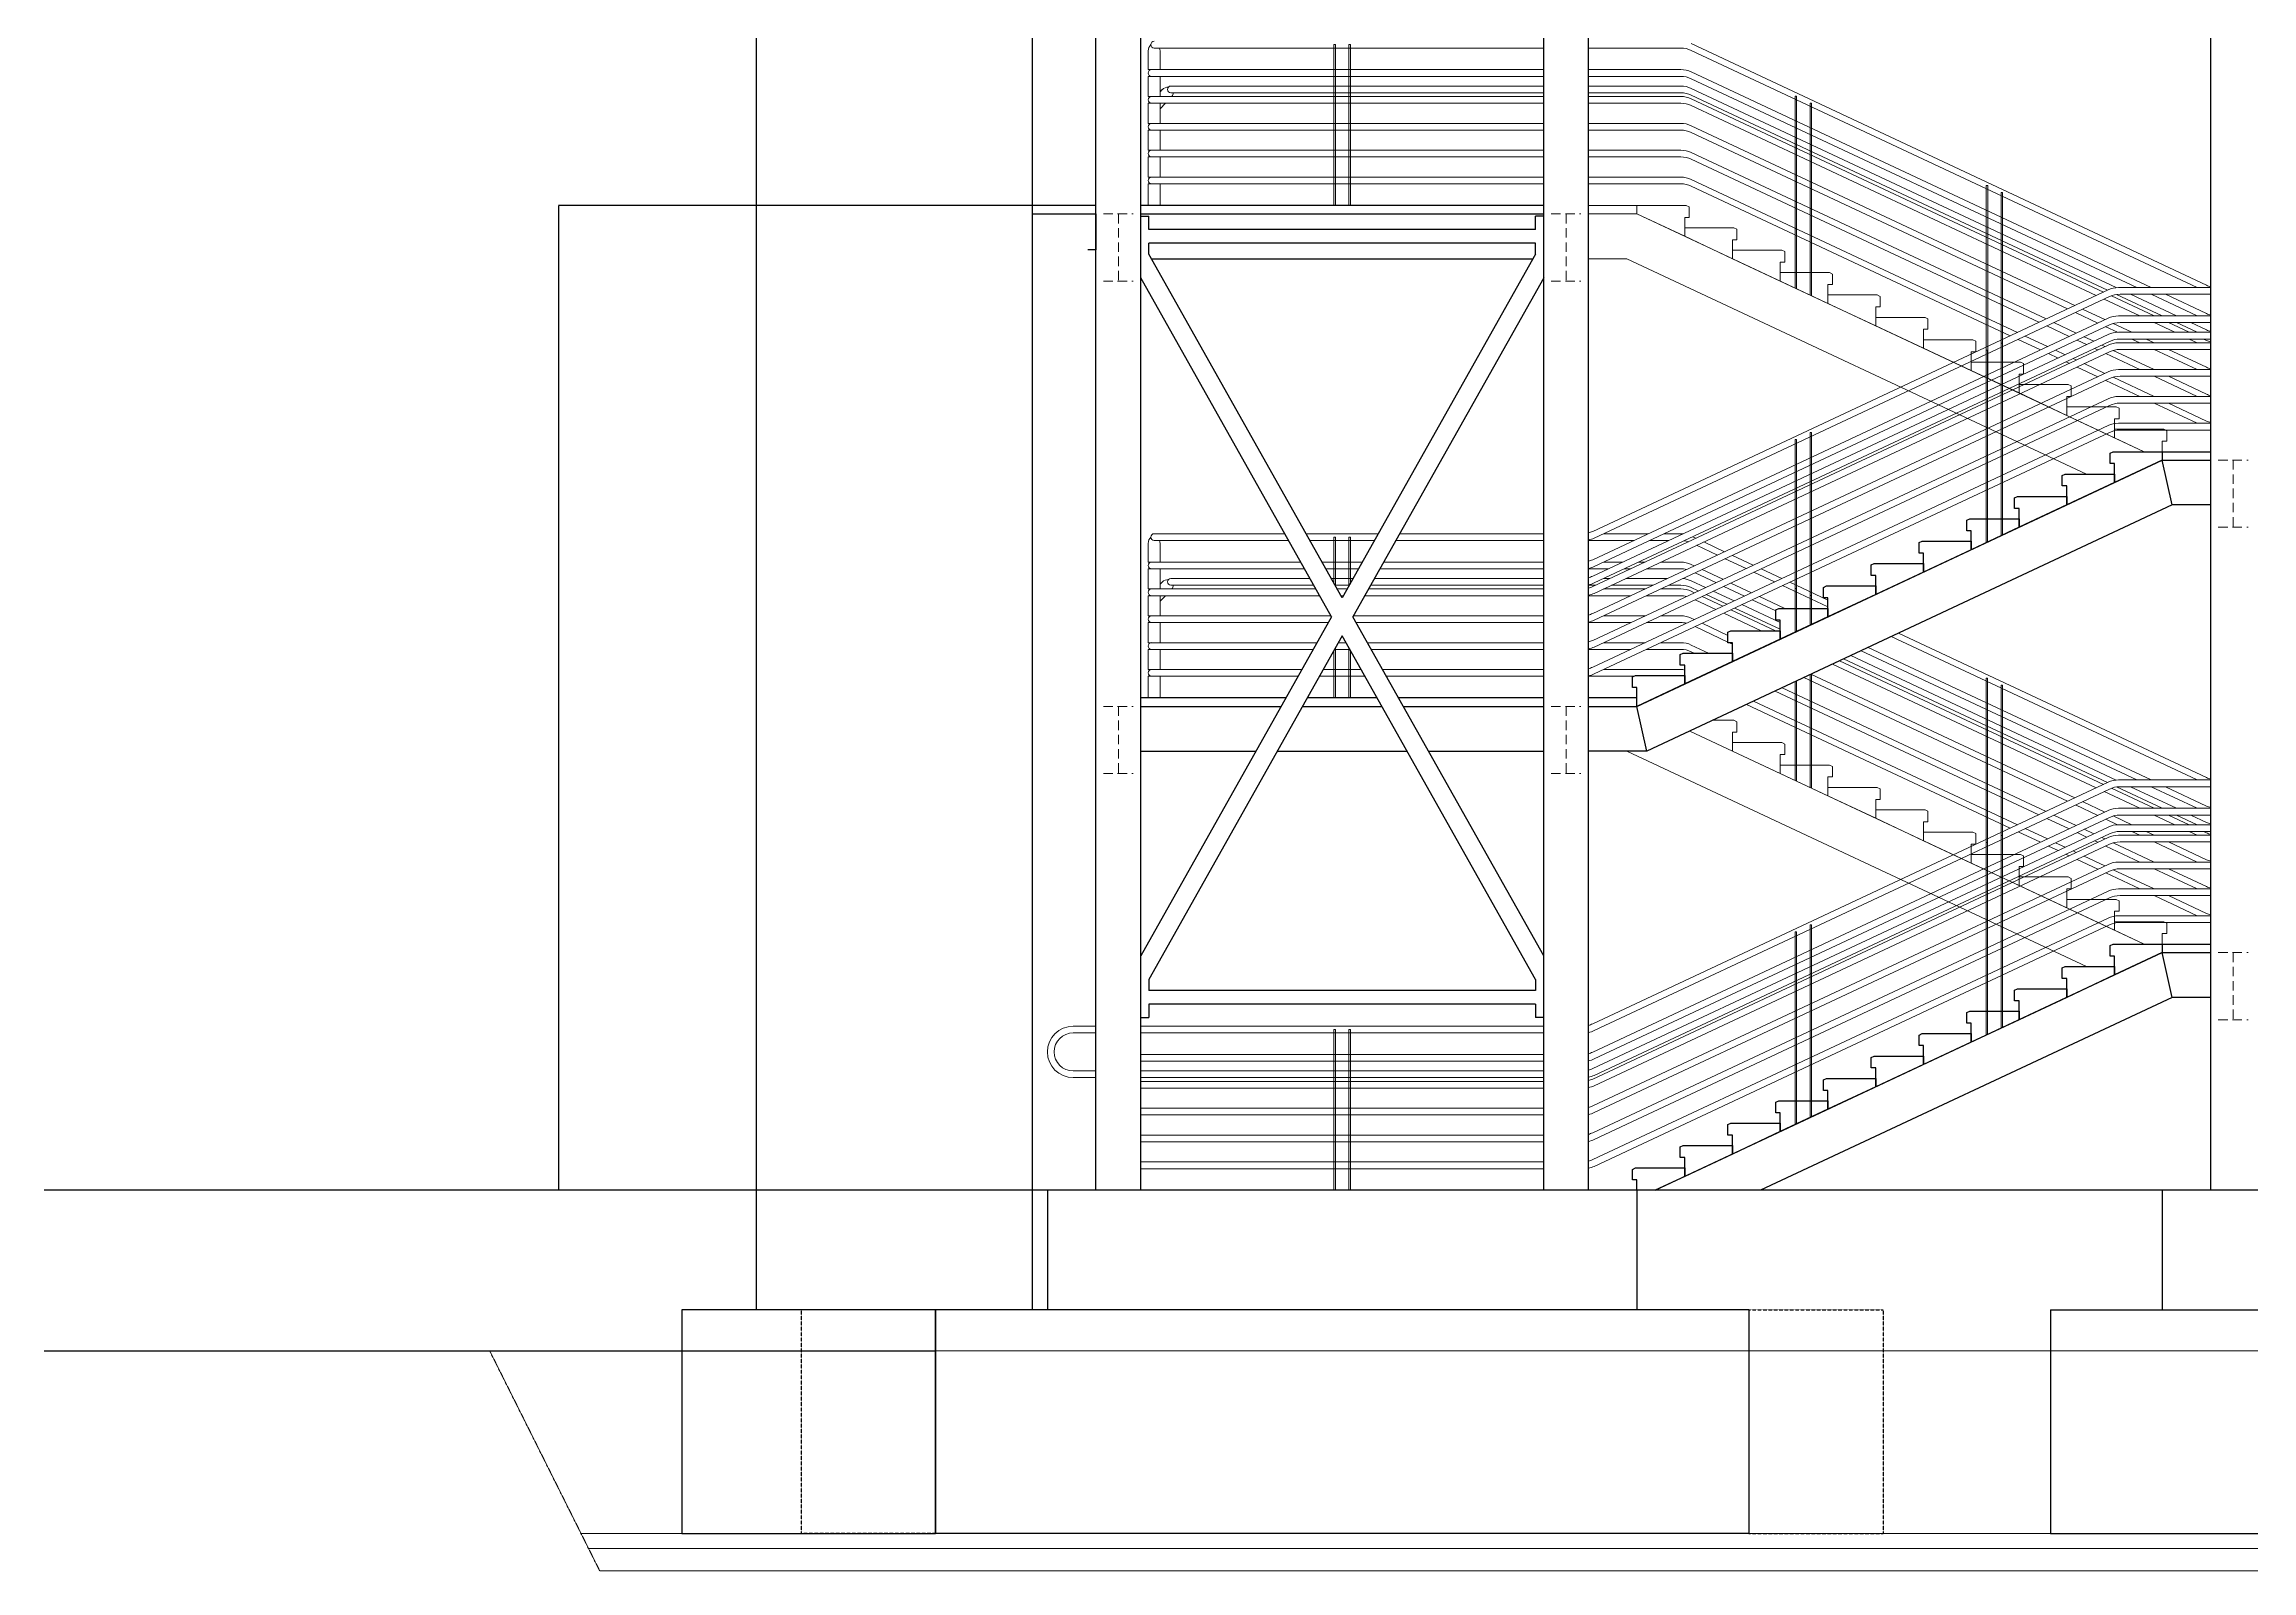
# Model space of a CAD drawing. Header units: millimetres. Extents: x -54986 to 52073, y -1196 to 63678.
# Drawn here: x 27435 to 42227, y 48306 to 58537 of the extents above; entities that cross this region are included whole.
import ezdxf

# ---------------------------------------------------------------- set-up
doc = ezdxf.new("R2010")
doc.units = ezdxf.units.MM
doc.linetypes.add('HIDDEN2', pattern=[4.7625, 3.175, -1.5875])
doc.layers.add('0_ANNOT_Dimensions', color=7, linetype='Continuous')
doc.styles.get("Standard").update_dxf_attribs({"font": 'arial.ttf'})
doc.dimstyles.new('ISO-25', dxfattribs={"dimtxt": 2.5, "dimasz": 2.5, "dimexe": 1.25, "dimexo": 0.625, "dimtad": 1, "dimtxsty": 'Standard', "dimcen": 2.5, "dimadec": 0, "dimazin": 0, "dimtfac": 1, "dimtmove": 0, "dimatfit": 3, "dimfxl": 1, "dimarcsym": 0})

# ---------------------------------------------------------------- blocks, each defined once
blk = doc.blocks.new('A$Cbbb50859')
at = {"linetype": 'HIDDEN2', "lineweight": 13, "ltscale": 0.1}
for p, q in [((-0.5, 0), (0.5, 0)), ((0, 0), (0, -2.25)), ((-0.5, -2.25), (0.5, -2.25))]:
    blk.add_line(p, q, dxfattribs=at)
blk = doc.blocks.new('*D158')
at = {"layer": '0_ANNOT_Dimensions', "color": 0, "lineweight": -2, "transparency": 16777216}
for p, q in [((32206, 57456), (30881, 57456)), ((30882, 50859), (30882, 57454)), ((30883, 50856), (30883, 50856))]:
    blk.add_line(p, q, dxfattribs=at)
at = {"layer": '0_ANNOT_Dimensions', "color": 0, "transparency": 16777216}
for points in [[(30882, 57454), (30882, 57454), (30882, 57456)], [(30882, 50859), (30882, 50859), (30882, 50856)]]:
    blk.add_solid(points, dxfattribs=at)
at = {"layer": 'Defpoints', "color": 0, "transparency": 16777216}
for p in [(30882, 57456), (32207, 57456), (30882, 50856)]:
    blk.add_point(p, dxfattribs=at)
at = {"layer": '0_ANNOT_Dimensions', "color": 0, "transparency": 16777216, "insert": (30880, 54156), "char_height": 2.5, "attachment_point": 5, "rotation": 90}
blk.add_mtext('6600', dxfattribs=at)
blk = doc.blocks.new('A$C3f80b267')
at = {"lineweight": 13}
for p, q in [((0, 4.55), (0, 5.176)), ((0, 4.55), (0.112, 4.55)), ((0, 4.55), (0.112, 4.55)), ((0.4, 4.55), (0.4, 5.176)), ((0, 4.325), (0.112, 4.325)), ((0, 3.65), (0, 4.325)), ((0, 4.325), (0.112, 4.325)), ((0.4, 3.65), (0.4, 4.325)), ((0.4, 3.808), (0.472, 3.88)), ((0, 3.65), (0.112, 3.65)), ((0, 2.75), (0, 3.425)), ((0, 3.425), (0.112, 3.425)), ((0.4, 2.75), (0.4, 3.425)), ((0.4, 3.242), (0.583, 3.425)), ((0, 2.75), (0.112, 2.75)), ((0, 1.85), (0, 2.525)), ((0, 2.525), (0.112, 2.525)), ((0.4, 1.85), (0.4, 2.525)), ((0, 1.85), (0.112, 1.85)), ((0, 0.95), (0, 1.625)), ((0, 1.625), (0.112, 1.625)), ((0.4, 0.95), (0.4, 1.625)), ((0, 0.95), (0.112, 0.95)), ((0, 0.95), (0.112, 0.95)), ((0, 0.725), (0.112, 0.725)), ((0, 0), (0, 0.725)), ((0, 0.725), (0.112, 0.725)), ((0.4, 0), (0.4, 0.725))]:
    blk.add_line(p, q, dxfattribs=at)
for centre, radius, start, end in [((0.299, 5.176), 0.299, 135, 180), ((0.2, 5.388), 0.113, 90, 270), ((0.101, 5.176), 0.299, 0, 19.30093), ((0.112, 4.438), 0.113, 90, 270), ((0.683, 3.668), 0.299, 90, 135), ((0.763, 3.888), 0.113, 90, 270), ((0.543, 3.808), 0.299, 328.08128, 353.66757), ((0.112, 3.538), 0.113, 90, 270), ((0.112, 2.638), 0.113, 90, 270), ((0.112, 1.738), 0.113, 90, 270), ((0.112, 0.838), 0.113, 90, 270)]:
    blk.add_arc(centre, radius, start, end, dxfattribs=at)

msp = doc.modelspace()

# ---------------------------------------------------------------- linework, layer by layer
at = {"lineweight": 30}
for p, q in [((34482.008, 50856.373), (34482.008, 61366.933)), ((34782.008, 50856.373), (34782.008, 61366.933)), ((37482.008, 50856.373), (37482.008, 60563.085)), ((37782.008, 50856.373), (37782.008, 60563.085)), ((41952.008, 50856.373), (41952.008, 59365.352)), ((34482.008, 57456.373), (34057.008, 57456.373)), ((34057.008, 57399.547), (34482.008, 57399.547)), ((37482.008, 57456.373), (34782.008, 57456.373)), ((34782.008, 57399.547), (37482.008, 57399.547)), ((34782.008, 57385.547), (34837.008, 57385.547)), ((34837.008, 57294.547), (34837.008, 57385.547)), ((37427.008, 57294.547), (34837.008, 57294.547)), ((37482.008, 57385.547), (37427.008, 57385.547)), ((37427.008, 57294.547), (37427.008, 57385.547)), ((37427.008, 57204.547), (34837.008, 57204.547)), ((34837.008, 57129.252), (34837.008, 57204.547)), ((36132.008, 54827.03), (34837.008, 57129.252)), ((34853.717, 57099.547), (37410.299, 57099.547)), ((37427.008, 57129.252), (36132.008, 54827.03)), ((37427.008, 57129.252), (37427.008, 57204.547)), ((36060.299, 54699.547), (34782.008, 56972.064)), ((37482.008, 56972.064), (36203.717, 54699.547)), ((41627.008, 55806.373), (41952.008, 55806.364)), ((41693.832, 55449.547), (41627.008, 55749.547)), ((36060.299, 54699.547), (34782.008, 52427.03)), ((37482.008, 52427.03), (36203.717, 54699.547)), ((36132.008, 54572.064), (34837.008, 52269.842)), ((37427.008, 52269.842), (36132.008, 54572.064)), ((35754.763, 54156.373), (34782.008, 54156.373)), ((36365.835, 54156.373), (35898.182, 54156.373)), ((37482.008, 54156.373), (36509.253, 54156.373)), ((38107.008, 54156.373), (37782.008, 54156.373)), ((34782.008, 54099.547), (35722.799, 54099.547)), ((35866.217, 54099.547), (36397.799, 54099.547)), ((36541.217, 54099.547), (37482.008, 54099.547)), ((38173.832, 53799.547), (38107.008, 54099.547)), ((34782.008, 53799.547), (35554.049, 53799.547)), ((35697.467, 53799.547), (36566.549, 53799.547)), ((36709.967, 53799.547), (37482.008, 53799.547)), ((41627.008, 52506.373), (41952.008, 52506.373)), ((41693.832, 52149.547), (41627.008, 52449.547)), ((34837.008, 52269.842), (34837.008, 52194.547)), ((37427.008, 52269.842), (37427.008, 52194.547)), ((37427.008, 52194.547), (34837.008, 52194.547)), ((37427.008, 52104.547), (34837.008, 52104.547)), ((34837.008, 52104.547), (34837.008, 52013.547)), ((37427.008, 52104.547), (37427.008, 52013.547)), ((34782.008, 52013.547), (34837.008, 52013.547)), ((37482.008, 52013.547), (37427.008, 52013.547)), ((52072.863, 50856.373), (27434.509, 50856.373)), ((38107.008, 50856.373), (34157.008, 50856.373)), ((34157.008, 50856.373), (34157.008, 50056.373)), ((38107.008, 50856.373), (38107.008, 50056.373)), ((45577.008, 50856.373), (41627.008, 50856.373)), ((45577.008, 50856.373), (41627.008, 50856.373)), ((41627.008, 50856.373), (41627.008, 50056.373)), ((33407, 50056.373), (33407, 48556.373)), ((38857.016, 50056.373), (33407, 50056.373)), ((38857.016, 50056.373), (38857.016, 48556.373)), ((40877, 50056.373), (46327.016, 50056.373)), ((40877, 50056.373), (40877, 48556.373)), ((27434.509, 49779.919), (33407, 49779.919)), ((38857.016, 48556.373), (33407, 48556.373)), ((40877, 48556.373), (46327.016, 48556.373))]:
    msp.add_line(p, q, dxfattribs=at)
at = {"color": 6, "linetype": 'HIDDEN2', "lineweight": 30, "ltscale": 0.75}
for p, q in [((32207.008, 50056.373), (32207.008, 60406.373)), ((34057.008, 50056.373), (34057.008, 60406.373)), ((34057.008, 57456.373), (32207.008, 57456.373)), ((34057.008, 50856.373), (32207.008, 50856.373))]:
    msp.add_line(p, q, dxfattribs=at)
at = {"lineweight": 13}
for p, q in [((34872.008, 58511.369), (37482.008, 58511.369)), ((34854.508, 58366.369), (37482.008, 58366.369)), ((34854.508, 58321.369), (37482.008, 58321.369)), ((34854.508, 58186.369), (37482.008, 58186.369)), ((34854.508, 58141.369), (37482.008, 58141.369)), ((34984.508, 58256.369), (37482.008, 58256.369)), ((34984.508, 58211.369), (37482.008, 58211.369)), ((34854.508, 58006.369), (37482.008, 58006.369)), ((34854.508, 57961.369), (37482.008, 57961.369)), ((34854.508, 57826.369), (37482.008, 57826.369)), ((34854.508, 57781.369), (37482.008, 57781.369)), ((34854.508, 57646.369), (37482.008, 57646.369)), ((34854.508, 57601.369), (37482.008, 57601.369)), ((34012.199, 57456.373), (33107, 57456.373)), ((38107.008, 57456.373), (37782.008, 57456.373)), ((41263.553, 56890.699), (37810.287, 55271.98)), ((41273.577, 56845.699), (37820.31, 55226.98)), ((41333.585, 56906.298), (41952.008, 56906.298)), ((41343.608, 56861.298), (41952.008, 56861.298)), ((41263.553, 56700.699), (37810.287, 55081.98)), ((41273.577, 56655.699), (37820.31, 55036.98)), ((41333.585, 56716.298), (41952.008, 56716.298)), ((41343.608, 56671.298), (41952.008, 56671.298)), ((41263.553, 56590.699), (37810.287, 54971.98)), ((41263.553, 56520.699), (37810.287, 54901.98)), ((41273.577, 56545.699), (37820.31, 54926.98)), ((41333.585, 56606.298), (41952.008, 56606.298)), ((41333.585, 56536.298), (41952.008, 56536.298)), ((41343.608, 56561.298), (41952.008, 56561.298)), ((41273.577, 56475.699), (37820.31, 54856.98)), ((41343.608, 56491.298), (41952.008, 56491.298)), ((41263.553, 56340.699), (37810.287, 54721.98)), ((41273.577, 56295.699), (37820.31, 54676.98)), ((41333.585, 56356.298), (41952.008, 56356.298)), ((41343.608, 56311.298), (41952.008, 56311.298)), ((41263.553, 56160.699), (37810.287, 54541.98)), ((41273.577, 56115.699), (37820.31, 54496.98)), ((41333.585, 56176.298), (41952.008, 56176.298)), ((41343.608, 56131.298), (41952.008, 56131.298)), ((41263.553, 55980.699), (37810.287, 54361.98)), ((41273.577, 55935.699), (37820.31, 54316.98)), ((41333.585, 55996.298), (41952.008, 55996.298)), ((41343.608, 55951.298), (41952.008, 55951.298)), ((34872.008, 55256.381), (35747.08, 55256.381)), ((34872.008, 55211.381), (35772.392, 55211.381)), ((35890.498, 55256.381), (36373.518, 55256.381)), ((35915.811, 55211.381), (36348.205, 55211.381)), ((36491.624, 55211.381), (37482.008, 55211.381)), ((36516.936, 55256.381), (37482.008, 55256.381)), ((34854.508, 55066.381), (35853.955, 55066.381)), ((35997.373, 55066.381), (36266.643, 55066.381)), ((36410.061, 55066.381), (37482.008, 55066.381)), ((34854.508, 55021.381), (35879.267, 55021.381)), ((34854.508, 54886.381), (35955.205, 54886.381)), ((34984.508, 54956.381), (35915.83, 54956.381)), ((34984.508, 54911.381), (35941.142, 54911.381)), ((36022.686, 55021.381), (36241.33, 55021.381)), ((36059.248, 54956.381), (36204.768, 54956.381)), ((36084.561, 54911.381), (36179.455, 54911.381)), ((36098.623, 54886.381), (36165.393, 54886.381)), ((36308.811, 54886.381), (37482.008, 54886.381)), ((36322.874, 54911.381), (37482.008, 54911.381)), ((36348.186, 54956.381), (37482.008, 54956.381)), ((36384.749, 55021.381), (37482.008, 55021.381)), ((34854.508, 54841.381), (35980.517, 54841.381)), ((36123.936, 54841.381), (36140.08, 54841.381)), ((36283.499, 54841.381), (37482.008, 54841.381)), ((34854.508, 54706.381), (36056.455, 54706.381)), ((34854.508, 54661.381), (36038.83, 54661.381)), ((36207.561, 54706.381), (37482.008, 54706.381)), ((36225.186, 54661.381), (37482.008, 54661.381)), ((34854.508, 54526.381), (35962.893, 54526.381)), ((34854.508, 54481.381), (35937.58, 54481.381)), ((36080.999, 54481.381), (36183.017, 54481.381)), ((36106.311, 54526.381), (36157.705, 54526.381)), ((36301.123, 54526.381), (37482.008, 54526.381)), ((36326.436, 54481.381), (37482.008, 54481.381)), ((34854.508, 54346.381), (35861.643, 54346.381)), ((34854.508, 54301.381), (35836.33, 54301.381)), ((35979.749, 54301.381), (36284.267, 54301.381)), ((36005.061, 54346.381), (36258.955, 54346.381)), ((36402.373, 54346.381), (37482.008, 54346.381)), ((36427.686, 54301.381), (37482.008, 54301.381)), ((41263.553, 53590.691), (37810.287, 51971.972)), ((41333.585, 53606.29), (41952.008, 53606.29)), ((41343.608, 53561.29), (41952.008, 53561.29)), ((41273.577, 53545.691), (37820.31, 51926.972)), ((41333.585, 53416.29), (41952.008, 53416.29)), ((41263.553, 53400.691), (37810.287, 51781.972)), ((41263.553, 53290.691), (37810.287, 51671.972)), ((41273.577, 53355.691), (37820.31, 51736.972)), ((41333.585, 53306.29), (41952.008, 53306.29)), ((41343.608, 53371.29), (41952.008, 53371.29)), ((41343.608, 53261.29), (41952.008, 53261.29)), ((41263.553, 53220.691), (37810.287, 51601.972)), ((41273.577, 53245.691), (37820.31, 51626.972)), ((41273.577, 53175.691), (37820.31, 51556.972)), ((41333.585, 53236.29), (41952.008, 53236.29)), ((41343.608, 53191.29), (41952.008, 53191.29)), ((41263.553, 53040.691), (37810.287, 51421.972)), ((41273.577, 52995.691), (37820.31, 51376.972)), ((41333.585, 53056.29), (41952.008, 53056.29)), ((41343.608, 53011.29), (41952.008, 53011.29)), ((41263.553, 52860.691), (37810.287, 51241.972)), ((41273.577, 52815.691), (37820.31, 51196.972)), ((41333.585, 52876.29), (41952.008, 52876.29)), ((41343.608, 52831.29), (41952.008, 52831.29)), ((41263.553, 52680.691), (37810.287, 51061.972)), ((41333.585, 52696.29), (41952.008, 52696.29)), ((41273.577, 52635.691), (37820.31, 51016.972)), ((41343.608, 52651.29), (41952.008, 52651.29)), ((34482.008, 51956.373), (34329.508, 51956.373)), ((37482.008, 51956.373), (34782.008, 51956.373)), ((34482.008, 51911.373), (34329.508, 51911.373)), ((37482.008, 51911.373), (34782.008, 51911.373)), ((34482.008, 51656.373), (34329.508, 51656.373)), ((37482.008, 51766.373), (34782.008, 51766.373)), ((37482.008, 51721.373), (34782.008, 51721.373)), ((37482.008, 51656.373), (34782.008, 51656.373)), ((34482.008, 51611.373), (34329.508, 51611.373)), ((37482.008, 51611.373), (34782.008, 51611.373)), ((37482.008, 51586.373), (34782.008, 51586.373)), ((37482.008, 51541.373), (34782.008, 51541.373)), ((37482.008, 51406.373), (34782.008, 51406.373)), ((37482.008, 51361.373), (34782.008, 51361.373)), ((37482.008, 51226.373), (34782.008, 51226.373)), ((37482.008, 51181.373), (34782.008, 51181.373)), ((37482.008, 51046.373), (34782.008, 51046.373)), ((37482.008, 51001.373), (34782.008, 51001.373)), ((47802.016, 48556.373), (31032, 48556.373)), ((31082, 48456.373), (47752.016, 48456.373)), ((31157, 48306.373), (47677.016, 48306.373))]:
    msp.add_line(p, q, dxfattribs=at)
at = {"lineweight": 5}
for p, q in [((37782.008, 58511.369), (38400.309, 58511.369)), ((41923.529, 56921.881), (38470.348, 58540.766)), ((41860.78, 56906.298), (38470.348, 58495.766)), ((37782.008, 58366.369), (38400.309, 58366.369)), ((37782.008, 58321.369), (38400.309, 58321.369)), ((41551.486, 56906.298), (38470.348, 58350.766)), ((41455.498, 56906.298), (38470.348, 58305.766)), ((37782.008, 58256.369), (38400.309, 58256.369)), ((37782.008, 58211.369), (38400.309, 58211.369)), ((37782.008, 58186.369), (38400.309, 58186.369)), ((37782.008, 58141.369), (38400.309, 58141.369)), ((41318.352, 56905.594), (38470.348, 58240.766)), ((41258.844, 56888.492), (38470.348, 58195.766)), ((41232.179, 56875.992), (38470.348, 58170.766)), ((37782.008, 58006.369), (38400.309, 58006.369)), ((41184.182, 56853.494), (38470.348, 58125.766)), ((41040.192, 56785.998), (38470.348, 57990.766)), ((37782.008, 57961.369), (38400.309, 57961.369)), ((40992.195, 56763.5), (38470.348, 57945.766)), ((37782.008, 57826.369), (38400.309, 57826.369)), ((37782.008, 57781.369), (38400.309, 57781.369)), ((40848.204, 56696.004), (38470.348, 57810.766)), ((40800.207, 56673.505), (38470.348, 57765.766)), ((37782.008, 57646.369), (38400.309, 57646.369)), ((37782.008, 57601.369), (38400.309, 57601.369)), ((40656.216, 56606.01), (38470.348, 57630.766)), ((40608.219, 56583.511), (38470.348, 57585.766)), ((41476.829, 56716.298), (41237.191, 56828.643)), ((41572.817, 56716.298), (41285.817, 56850.846)), ((41626.143, 56716.298), (41320.36, 56859.652)), ((41722.131, 56716.298), (41412.837, 56861.298)), ((41860.78, 56716.298), (41551.486, 56861.298)), ((41923.529, 56731.881), (41647.474, 56861.298)), ((41050.858, 56600.998), (40901.212, 56671.153)), ((41194.848, 56668.493), (41045.203, 56738.649)), ((41242.845, 56690.992), (41093.2, 56761.147)), ((41423.503, 56606.298), (41298.352, 56664.97)), ((41711.466, 56606.298), (41572.817, 56671.298)), ((41807.453, 56606.298), (41668.805, 56671.298)), ((41860.78, 56606.298), (41722.131, 56671.298)), ((41923.529, 56621.881), (41818.119, 56671.298)), ((40810.873, 56488.505), (40661.228, 56558.66)), ((40858.87, 56511.004), (40709.225, 56581.159)), ((41002.861, 56578.499), (40853.215, 56648.654)), ((41120.186, 56523.496), (41055.869, 56553.648)), ((41168.183, 56545.994), (41103.866, 56576.147)), ((41242.845, 56510.992), (41221.192, 56521.143)), ((41327.736, 56606.194), (41247.857, 56643.643)), ((41476.829, 56536.298), (41423.503, 56561.298)), ((41572.817, 56536.298), (41519.49, 56561.298)), ((41860.78, 56536.298), (41807.453, 56561.298)), ((41923.529, 56551.881), (41903.441, 56561.298)), ((40928.199, 56433.501), (40863.881, 56463.654)), ((40976.196, 56456), (40911.878, 56486.153)), ((41002.861, 56398.499), (40981.207, 56408.651)), ((41050.858, 56420.998), (41029.204, 56431.149)), ((41194.848, 56308.493), (41055.869, 56373.648)), ((41242.845, 56330.992), (41103.866, 56396.147)), ((41194.848, 56488.493), (41173.195, 56498.645)), ((41476.829, 56356.298), (41247.857, 56463.643)), ((41572.817, 56356.298), (41298.352, 56484.97)), ((41860.78, 56356.298), (41572.817, 56491.298)), ((41923.529, 56371.881), (41668.805, 56491.298)), ((41476.829, 56176.298), (41247.857, 56283.643)), ((41572.817, 56176.298), (41298.352, 56304.97)), ((41860.78, 56176.298), (41572.817, 56311.298)), ((41923.529, 56191.881), (41668.805, 56311.298)), ((41860.78, 55996.298), (41572.817, 56131.298)), ((41923.529, 56011.881), (41668.805, 56131.298)), ((37782.008, 55211.381), (38086.341, 55211.381)), ((37883.032, 55256.381), (38182.341, 55256.381)), ((38192.365, 55211.381), (38321.008, 55211.381)), ((38288.365, 55256.381), (38400.309, 55256.381)), ((38501.7, 55226.08), (38480.046, 55236.231)), ((38645.691, 55113.576), (38506.711, 55178.731)), ((38693.688, 55136.074), (38554.708, 55201.229)), ((37883.032, 55066.381), (38011.675, 55066.381)), ((38117.698, 55066.381), (38161.008, 55066.381)), ((38267.032, 55066.381), (38400.309, 55066.381)), ((38491.034, 55041.08), (38470.348, 55050.778)), ((38837.678, 55023.57), (38698.699, 55088.725)), ((38885.675, 55046.069), (38746.696, 55111.223)), ((37782.008, 55021.381), (37915.675, 55021.381)), ((37782.008, 54911.381), (37830.341, 54911.381)), ((37883.032, 54956.381), (37926.341, 54956.381)), ((37883.032, 54886.381), (38161.008, 54886.381)), ((37936.365, 54911.381), (38214.341, 54911.381)), ((38021.698, 55021.381), (38065.008, 55021.381)), ((38032.365, 54956.381), (38310.341, 54956.381)), ((38171.032, 55021.381), (38400.309, 55021.381)), ((38267.032, 54886.381), (38400.309, 54886.381)), ((38320.365, 54911.381), (38400.309, 54911.381)), ((38565.696, 54896.078), (38470.348, 54940.778)), ((38517.699, 54873.58), (38470.348, 54895.778)), ((38635.025, 54928.576), (38496.045, 54993.731)), ((38683.022, 54951.075), (38544.042, 55016.23)), ((38827.012, 54838.57), (38688.033, 54903.725)), ((38875.009, 54861.069), (38736.03, 54926.224)), ((39029.666, 54933.564), (38890.687, 54998.719)), ((39077.663, 54956.063), (38938.684, 55021.218)), ((39386.946, 54766.068), (39082.675, 54908.713)), ((39386.94, 54811.071), (39130.671, 54931.212)), ((37782.008, 54841.381), (38065.008, 54841.381)), ((38171.032, 54841.381), (38400.309, 54841.381)), ((38491.034, 54861.08), (38470.348, 54870.778)), ((38635.025, 54748.576), (38496.045, 54813.731)), ((38683.022, 54771.075), (38544.042, 54836.23)), ((38709.687, 54783.574), (38570.707, 54848.729)), ((38757.684, 54806.072), (38618.704, 54871.227)), ((39034.359, 54606.364), (38736.03, 54746.224)), ((39066.964, 54616.079), (38762.695, 54758.723)), ((39066.957, 54661.082), (38810.692, 54781.222)), ((39036.955, 54740.147), (38880.021, 54813.719)), ((39098.368, 54756.356), (38928.018, 54836.218)), ((37782.008, 54661.381), (38065.008, 54661.381)), ((37883.032, 54706.381), (38161.008, 54706.381)), ((38171.032, 54661.381), (38400.309, 54661.381)), ((38267.032, 54706.381), (38400.309, 54706.381)), ((38491.034, 54681.08), (38470.348, 54690.778)), ((38716.973, 54530.158), (38496.045, 54633.731)), ((38716.973, 54575.158), (38544.042, 54656.23)), ((38938.371, 54606.364), (38688.033, 54723.725)), ((41923.529, 53621.893), (39859.314, 54589.617)), ((37782.008, 54481.381), (38065.008, 54481.381)), ((37883.032, 54526.381), (38161.008, 54526.381)), ((38171.032, 54481.381), (38400.309, 54481.381)), ((38267.032, 54526.381), (38400.309, 54526.381)), ((38586.398, 54456.373), (38470.348, 54510.778)), ((38490.411, 54456.373), (38470.348, 54465.778)), ((38746.974, 54516.093), (38725.065, 54526.364)), ((41318.389, 53605.589), (39539.335, 54439.627)), ((41455.542, 53606.29), (39608.664, 54472.125)), ((41551.529, 53606.29), (39656.661, 54494.623)), ((41860.823, 53606.29), (39811.317, 54567.118)), ((37782.008, 54301.381), (38086.341, 54301.381)), ((37883.032, 54346.381), (38400.309, 54346.381)), ((40992.216, 53463.501), (39224.688, 54292.136)), ((41040.213, 53486), (39272.685, 54314.635)), ((41184.204, 53553.496), (39416.676, 54382.13)), ((41232.201, 53575.994), (39464.673, 54404.629)), ((41258.866, 53588.493), (39491.338, 54417.128)), ((40800.229, 53373.507), (39032.7, 54202.142)), ((40848.225, 53396.006), (39080.697, 54224.64)), ((40608.241, 53283.513), (38840.713, 54112.148)), ((40656.238, 53306.011), (38888.71, 54134.646)), ((41572.86, 53416.29), (41285.841, 53550.847)), ((41626.187, 53416.29), (41320.394, 53559.649)), ((41722.174, 53416.29), (41412.881, 53561.29)), ((41860.823, 53416.29), (41551.529, 53561.29)), ((41923.529, 53431.893), (41647.517, 53561.29)), ((41194.87, 53368.495), (41045.225, 53438.651)), ((41242.867, 53390.994), (41093.222, 53461.149)), ((41476.872, 53416.29), (41237.212, 53528.645)), ((40810.895, 53188.507), (40661.249, 53258.662)), ((40858.891, 53211.005), (40709.246, 53281.161)), ((41002.882, 53278.501), (40853.237, 53348.656)), ((41050.879, 53301), (40901.234, 53371.155)), ((41120.208, 53223.498), (41055.891, 53253.65)), ((41168.205, 53245.996), (41103.888, 53276.149)), ((41327.776, 53306.188), (41247.878, 53343.644)), ((41423.546, 53306.29), (41298.378, 53364.97)), ((41476.872, 53236.29), (41423.546, 53261.29)), ((41572.86, 53236.29), (41519.534, 53261.29)), ((41711.509, 53306.29), (41572.86, 53371.29)), ((41807.497, 53306.29), (41668.848, 53371.29)), ((41860.823, 53306.29), (41722.174, 53371.29)), ((41860.823, 53236.29), (41807.497, 53261.29)), ((41923.529, 53321.893), (41818.162, 53371.29)), ((41923.529, 53251.893), (41903.485, 53261.29)), ((40928.22, 53133.503), (40863.903, 53163.656)), ((40976.217, 53156.002), (40911.9, 53186.155)), ((41002.882, 53098.501), (40981.229, 53108.652)), ((41050.879, 53121), (41029.226, 53131.151)), ((41194.87, 53188.495), (41173.217, 53198.647)), ((41242.867, 53210.994), (41221.213, 53221.145)), ((41476.872, 53056.29), (41247.878, 53163.644)), ((41572.86, 53056.29), (41298.378, 53184.97)), ((41860.823, 53056.29), (41572.86, 53191.29)), ((41923.529, 53071.893), (41668.848, 53191.29)), ((41194.87, 53008.495), (41055.891, 53073.65)), ((41242.867, 53030.994), (41103.888, 53096.149)), ((41476.872, 52876.29), (41247.878, 52983.644)), ((41572.86, 52876.29), (41298.378, 53004.97)), ((41860.823, 52876.29), (41572.86, 53011.29)), ((41923.529, 52891.893), (41668.848, 53011.29)), ((41860.823, 52696.29), (41572.86, 52831.29)), ((41923.529, 52711.893), (41668.848, 52831.29))]:
    msp.add_line(p, q, dxfattribs=at)
at = {"linetype": 'HIDDEN2', "lineweight": 30, "ltscale": 0.5}
for p, q in [((32507, 50056.373), (32507, 48556.373)), ((33407, 50056.373), (32507, 50056.373)), ((38857.016, 50056.373), (39757.016, 50056.373)), ((39757.016, 50056.373), (39757.016, 48556.373)), ((33407, 48556.373), (32507, 48556.373)), ((38857.016, 48556.373), (39757.016, 48556.373))]:
    msp.add_line(p, q, dxfattribs=at)
at = {"linetype": 'HIDDEN2', "lineweight": 13}
for p, q in [((30420.227, 49779.919), (31157, 48306.373)), ((33407, 49779.919), (46327.016, 49779.919))]:
    msp.add_line(p, q, dxfattribs=at)
at = {"lineweight": 13}
for points in [[(36077.008, 57456.369), (36077.008, 58533.869), (36087.008, 58533.869), (36087.008, 57456.408)], [(36177.008, 57456.369), (36177.008, 58533.869), (36187.008, 58533.869), (36187.008, 57456.369)], [(37782.008, 57399.547), (38107.008, 57399.547), (41505.939, 55806.298)], [(38107.008, 57399.547), (38427.008, 57249.547), (38427.008, 57376.373), (38457.008, 57376.373), (38457.008, 57446.998), (38437.008, 57456.373), (38107.008, 57456.373), (38107.008, 57399.547)], [(38427.008, 57249.547), (38747.008, 57099.547), (38747.008, 57226.373), (38777.008, 57226.373), (38777.008, 57296.998), (38757.008, 57306.373), (38427.008, 57306.373), (38427.008, 57249.547)], [(37782.008, 57099.547), (38040.184, 57099.547), (41119.098, 55656.306)], [(38747.008, 57099.547), (39067.008, 56949.547), (39067.008, 57076.373), (39097.008, 57076.373), (39097.008, 57146.998), (39077.008, 57156.373), (38747.008, 57156.373), (38747.008, 57099.547)], [(39067.008, 56949.547), (39387.008, 56799.547), (39387.008, 56926.373), (39417.008, 56926.373), (39417.008, 56996.998), (39397.008, 57006.373), (39067.008, 57006.373), (39067.008, 56949.547)], [(39387.008, 56799.547), (39707.008, 56649.547), (39707.008, 56776.373), (39737.008, 56776.373), (39737.008, 56846.998), (39717.008, 56856.373), (39387.008, 56856.373), (39387.008, 56799.547)], [(39707.008, 56649.547), (40027.008, 56499.547), (40027.008, 56626.373), (40057.008, 56626.373), (40057.008, 56696.998), (40037.008, 56706.373), (39707.008, 56706.373), (39707.008, 56649.547)], [(40027.008, 56499.547), (40347.008, 56349.547), (40347.008, 56476.373), (40377.008, 56476.373), (40377.008, 56546.998), (40357.008, 56556.373), (40027.008, 56556.373), (40027.008, 56499.547)], [(40556.867, 55247.927), (40556.867, 56534.596), (40546.867, 56534.596), (40546.867, 55243.239)], [(40347.008, 56349.547), (40667.008, 56199.547), (40667.008, 56326.373), (40697.008, 56326.373), (40697.008, 56396.998), (40677.008, 56406.373), (40347.008, 56406.373), (40347.008, 56349.547)], [(40456.867, 55201.052), (40456.867, 56487.681), (40446.867, 56487.681), (40446.867, 55196.364)], [(40667.008, 56199.547), (40987.008, 56049.547), (40987.008, 56176.373), (41017.008, 56176.373), (41017.008, 56246.998), (40997.008, 56256.373), (40667.008, 56256.373), (40667.008, 56199.547)], [(40987.008, 56049.547), (41307.008, 55899.547), (41307.008, 56026.373), (41337.008, 56026.373), (41337.008, 56096.998), (41317.008, 56106.373), (40987.008, 56106.373), (40987.008, 56049.547)], [(39276.938, 54647.96), (39276.938, 55934.629), (39266.938, 55934.629), (39266.938, 54643.272)], [(41307.008, 55899.547), (41505.939, 55806.298), (41627.009, 55806.373), (41627.008, 55876.373), (41657.008, 55876.373), (41657.008, 55946.998), (41637.008, 55956.373), (41307.008, 55956.373), (41307.008, 55899.547)], [(39176.938, 54601.085), (39176.938, 55887.754), (39166.938, 55887.754), (39166.938, 54596.397)], [(41273.588, 55583.889), (41273.596, 55583.885)], [(36077.008, 54924.808), (36077.008, 55233.881), (36087.008, 55233.881), (36087.008, 54907.03)], [(36177.008, 54907.03), (36177.008, 55233.881), (36187.008, 55233.881), (36187.008, 54924.808)], [(36077.008, 54156.381), (36077.008, 54474.286)], [(36087.008, 54492.064), (36087.008, 54156.42)], [(36177.008, 54156.381), (36177.008, 54492.064)], [(36187.008, 54474.286), (36187.008, 54156.381)], [(38460.42, 53933.885), (38747.008, 53799.547), (38747.008, 53926.373), (38777.008, 53926.373), (38777.008, 53996.998), (38757.008, 54006.373), (38615.059, 54006.373), (38460.42, 53933.885)], [(38460.42, 53933.885), (41505.957, 52506.29)], [(38747.008, 53799.547), (39067.008, 53649.547), (39067.008, 53776.373), (39097.008, 53776.373), (39097.008, 53846.998), (39077.008, 53856.373), (38747.008, 53856.373), (38747.008, 53799.547)], [(38040.184, 53799.547), (41119.115, 52356.298)], [(39067.008, 53649.547), (39387.008, 53499.547), (39387.008, 53626.373), (39417.008, 53626.373), (39417.008, 53696.998), (39397.008, 53706.373), (39067.008, 53706.373), (39067.008, 53649.547)], [(39387.008, 53499.547), (39707.008, 53349.547), (39707.008, 53476.373), (39737.008, 53476.373), (39737.008, 53546.998), (39717.008, 53556.373), (39387.008, 53556.373), (39387.008, 53499.547)], [(39707.008, 53349.547), (40027.008, 53199.547), (40027.008, 53326.373), (40057.008, 53326.373), (40057.008, 53396.998), (40037.008, 53406.373), (39707.008, 53406.373), (39707.008, 53349.547)], [(40027.008, 53199.547), (40347.008, 53049.547), (40347.008, 53176.373), (40377.008, 53176.373), (40377.008, 53246.998), (40357.008, 53256.373), (40027.008, 53256.373), (40027.008, 53199.547)], [(40347.008, 53049.547), (40667.008, 52899.547), (40667.008, 53026.373), (40697.008, 53026.373), (40697.008, 53096.998), (40677.008, 53106.373), (40347.008, 53106.373), (40347.008, 53049.547)], [(40456.885, 51901.052), (40456.885, 53187.681), (40446.885, 53187.681), (40446.885, 51896.364)], [(40556.885, 51947.927), (40556.885, 53234.596), (40546.885, 53234.596), (40546.885, 51943.239)], [(40667.008, 52899.547), (40987.008, 52749.547), (40987.008, 52876.373), (41017.008, 52876.373), (41017.008, 52946.998), (40997.008, 52956.373), (40667.008, 52956.373), (40667.008, 52899.547)], [(40987.008, 52749.547), (41307.008, 52599.547), (41307.008, 52726.373), (41337.008, 52726.373), (41337.008, 52796.998), (41317.008, 52806.373), (40987.008, 52806.373), (40987.008, 52749.547)], [(39176.955, 51301.085), (39176.955, 52587.754), (39166.955, 52587.754), (39166.955, 51296.397)], [(39276.955, 51347.96), (39276.955, 52634.629), (39266.955, 52634.629), (39266.955, 51343.272)], [(41307.008, 52599.547), (41505.957, 52506.29), (41627.008, 52506.373), (41627.008, 52576.373), (41657.008, 52576.373), (41657.008, 52646.998), (41637.008, 52656.373), (41307.008, 52656.373), (41307.008, 52599.547)], [(36087.008, 50856.373), (36087.008, 51933.873), (36077.008, 51933.873), (36077.008, 50856.373)], [(36187.008, 50856.373), (36187.008, 51933.873), (36177.008, 51933.873), (36177.008, 50856.412)]]:
    msp.add_lwpolyline(points, dxfattribs=at)
at = {"lineweight": 5}
for points in [[(39166.973, 56902.694), (39166.973, 58189.363), (39176.973, 58189.363), (39176.973, 56898.007)], [(39266.973, 56855.819), (39266.973, 58142.448), (39276.973, 58142.448), (39276.973, 56851.132)], [(40446.902, 56302.599), (40446.902, 57589.268), (40456.902, 57589.268), (40456.902, 56297.911)], [(40546.902, 56255.724), (40546.902, 57542.353), (40556.902, 57542.353), (40556.902, 56251.036)], [(39166.957, 54596.398), (39166.957, 54889.26), (39176.957, 54889.26), (39176.957, 54601.086)], [(39266.957, 54643.273), (39266.957, 54842.345), (39276.957, 54842.345), (39276.957, 54647.961)], [(39266.957, 53555.715), (39266.957, 54311.95)], [(39276.957, 54316.637), (39276.957, 53551.028)], [(40446.886, 53002.495), (40446.886, 54289.164), (40456.886, 54289.164), (40456.886, 52997.807)], [(39166.957, 53602.59), (39166.957, 54265.075)], [(39176.957, 54269.762), (39176.957, 53597.903)], [(40546.886, 52955.62), (40546.886, 54242.249), (40556.886, 54242.249), (40556.886, 52950.932)]]:
    msp.add_lwpolyline(points, dxfattribs=at)
at = {"lineweight": 30, "ltscale": 1.5}
msp.add_lwpolyline([(34427.008, 57399.547), (34482.008, 57399.551), (34482.008, 57159.551), (34427.008, 57159.551)], dxfattribs=at)
at = {"lineweight": 30}
for points in [[(41627.008, 55749.547), (41307.008, 55599.547), (41307.008, 55726.373), (41277.008, 55726.373), (41277.008, 55796.998), (41297.008, 55806.373), (41627.008, 55806.373), (41627.008, 55749.547)], [(37782.008, 54099.547), (38107.008, 54099.547), (41627.008, 55749.547), (41952.008, 55749.547)], [(41307.008, 55599.547), (40987.008, 55449.547), (40987.008, 55576.373), (40957.008, 55576.373), (40957.008, 55646.998), (40977.008, 55656.373), (41307.008, 55656.373), (41307.008, 55599.547)], [(40987.008, 55449.547), (40667.008, 55299.547), (40667.008, 55426.373), (40637.008, 55426.373), (40637.008, 55496.998), (40657.008, 55506.373), (40987.008, 55506.373), (40987.008, 55449.547)], [(41952.008, 55449.547), (41693.832, 55449.547), (38173.832, 53799.547), (37782.008, 53799.547)], [(40667.008, 55299.547), (40347.008, 55149.547), (40347.008, 55276.373), (40317.008, 55276.373), (40317.008, 55346.998), (40337.008, 55356.373), (40667.008, 55356.373), (40667.008, 55299.547)], [(40347.008, 55149.547), (40027.008, 54999.547), (40027.008, 55126.373), (39997.008, 55126.373), (39997.008, 55196.998), (40017.008, 55206.373), (40347.008, 55206.373), (40347.008, 55149.547)], [(40027.008, 54999.547), (39707.008, 54849.547), (39707.008, 54976.373), (39677.008, 54976.373), (39677.008, 55046.998), (39697.008, 55056.373), (40027.008, 55056.373), (40027.008, 54999.547)], [(39707.008, 54849.547), (39387.008, 54699.547), (39387.008, 54826.373), (39357.008, 54826.373), (39357.008, 54896.998), (39377.008, 54906.373), (39707.008, 54906.373), (39707.008, 54849.547)], [(39387.008, 54699.547), (39067.008, 54549.547), (39067.008, 54676.373), (39037.008, 54676.373), (39037.008, 54746.998), (39057.008, 54756.373), (39387.008, 54756.373), (39387.008, 54699.547)], [(39067.008, 54549.547), (38747.008, 54399.547), (38747.008, 54526.373), (38717.008, 54526.373), (38717.008, 54596.998), (38737.008, 54606.373), (39067.008, 54606.373), (39067.008, 54549.547)], [(38747.008, 54399.547), (38427.008, 54249.547), (38427.008, 54376.373), (38397.008, 54376.373), (38397.008, 54446.998), (38417.008, 54456.373), (38747.008, 54456.373), (38747.008, 54399.547)], [(38427.008, 54249.547), (38107.008, 54099.547), (38107.008, 54226.373), (38077.008, 54226.373), (38077.008, 54296.998), (38097.008, 54306.373), (38427.008, 54306.373), (38427.008, 54249.547)], [(38228.236, 50856.373), (41627.008, 52449.547), (41952.008, 52449.547)], [(41627.008, 52449.547), (41307.008, 52299.547), (41307.008, 52426.373), (41277.008, 52426.373), (41277.008, 52496.998), (41297.008, 52506.373), (41627.008, 52506.373), (41627.008, 52449.547)], [(41307.008, 52299.547), (40987.008, 52149.547), (40987.008, 52276.373), (40957.008, 52276.373), (40957.008, 52346.998), (40977.008, 52356.373), (41307.008, 52356.373), (41307.008, 52299.547)], [(41952.008, 52149.547), (41693.832, 52149.547), (38935.059, 50856.373)], [(40987.008, 52149.547), (40667.008, 51999.547), (40667.008, 52126.373), (40637.008, 52126.373), (40637.008, 52196.998), (40657.008, 52206.373), (40987.008, 52206.373), (40987.008, 52149.547)], [(40667.008, 51999.547), (40347.008, 51849.547), (40347.008, 51976.373), (40317.008, 51976.373), (40317.008, 52046.998), (40337.008, 52056.373), (40667.008, 52056.373), (40667.008, 51999.547)], [(40347.008, 51849.547), (40027.008, 51699.547), (40027.008, 51826.373), (39997.008, 51826.373), (39997.008, 51896.998), (40017.008, 51906.373), (40347.008, 51906.373), (40347.008, 51849.547)], [(40027.008, 51699.547), (39707.008, 51549.547), (39707.008, 51676.373), (39677.008, 51676.373), (39677.008, 51746.998), (39697.008, 51756.373), (40027.008, 51756.373), (40027.008, 51699.547)], [(39707.008, 51549.547), (39387.008, 51399.547), (39387.008, 51526.373), (39357.008, 51526.373), (39357.008, 51596.998), (39377.008, 51606.373), (39707.008, 51606.373), (39707.008, 51549.547)], [(39387.008, 51399.547), (39067.008, 51249.547), (39067.008, 51376.373), (39037.008, 51376.373), (39037.008, 51446.998), (39057.008, 51456.373), (39387.008, 51456.373), (39387.008, 51399.547)], [(39067.008, 51249.547), (38747.008, 51099.547), (38747.008, 51226.373), (38717.008, 51226.373), (38717.008, 51296.998), (38737.008, 51306.373), (39067.008, 51306.373), (39067.008, 51249.547)], [(38747.008, 51099.547), (38427.008, 50949.547), (38427.008, 51076.373), (38397.008, 51076.373), (38397.008, 51146.998), (38417.008, 51156.373), (38747.008, 51156.373), (38747.008, 51099.547)], [(38427.008, 50949.547), (38228.236, 50856.373), (38107.008, 50856.373), (38107.008, 50926.373), (38077.008, 50926.373), (38077.008, 50996.998), (38097.008, 51006.373), (38427.008, 51006.373), (38427.008, 50949.547)]]:
    msp.add_lwpolyline(points, dxfattribs=at)
at = {"color": 6}
msp.add_lwpolyline([(31707.008, 50056.373), (31707.008, 48556.373), (33407, 48556.373), (33407, 50056.373)], close=True, dxfattribs=at)
at = {"lineweight": 5}
for centre, start, end in [((38400.309, 58346.369, 0), 64.8823527, 90), ((38400.309, 58201.369, 0), 64.8823527, 90), ((38400.309, 58156.369, 0), 64.8823527, 90), ((38400.309, 58091.369, 0), 64.8823527, 90), ((38400.309, 58046.369, 0), 64.8823527, 90), ((38400.309, 58021.369, 0), 64.8823527, 90), ((38400.309, 57976.369, 0), 64.8823527, 90), ((38400.309, 57841.369, 0), 64.8823527, 90), ((38400.309, 57796.369, 0), 64.8823527, 90), ((38400.309, 57661.369, 0), 64.8823527, 90), ((38400.309, 57616.369, 0), 64.8823527, 90), ((38400.309, 57481.369, 0), 64.8823527, 90), ((38400.309, 57436.369, 0), 64.8823527, 90), ((41993.568, 57071.278, 0), 244.8823527, 255.411159), ((41993.568, 56881.278, 0), 244.8823527, 255.411159), ((41993.568, 56771.278, 0), 244.8823527, 255.411159), ((41993.568, 56701.278, 0), 244.8823527, 255.411159), ((41993.568, 56521.278, 0), 244.8823527, 255.411159), ((41993.568, 56341.278, 0), 244.8823527, 255.411159), ((41993.568, 56161.278, 0), 244.8823527, 255.411159), ((38400.309, 55091.381, 0), 84.713738, 90), ((38400.309, 55046.381, 0), 71.6097463, 81.9102041), ((38400.309, 54901.381, 0), 64.8823527, 90), ((38400.309, 54856.381, 0), 76.392767, 90), ((38400.309, 54746.381, 0), 64.8823527, 90), ((38400.309, 54721.381, 0), 64.8823527, 90), ((38400.309, 54791.381, 0), 64.8823527, 84.9015567), ((38400.309, 54676.381, 0), 76.392767, 90), ((38400.309, 54541.381, 0), 64.8823527, 90), ((38400.309, 54496.381, 0), 76.392767, 90), ((38400.309, 54361.381, 0), 64.8823527, 90), ((38400.309, 54316.381, 0), 64.8823527, 90), ((38400.309, 54181.381, 0), 80.6925848, 90), ((41993.568, 53771.29, 0), 244.8823527, 255.411159), ((41993.568, 53581.29, 0), 244.8823527, 255.411159), ((41993.568, 53471.29, 0), 244.8823527, 255.411159), ((41993.568, 53401.29, 0), 244.8823527, 255.411159), ((41993.568, 53221.29, 0), 244.8823527, 255.411159), ((41993.568, 53041.29, 0), 244.8823527, 255.411159), ((41993.568, 52861.29, 0), 244.8823527, 255.411159)]:
    msp.add_arc(centre, 165, start, end, dxfattribs=at)
at = {"lineweight": 13}
for centre, radius, start, end in [((41333.585, 56741.298), 165, 90, 115.1148349), ((41343.608, 56696.298), 165, 90, 115.1148349), ((41333.585, 56551.298), 165, 90, 115.1148349), ((41343.608, 56506.298), 165, 90, 115.1148349), ((41333.585, 56441.298), 165, 90, 115.1148349), ((41333.585, 56371.298), 165, 90, 115.1148349), ((41343.608, 56396.298), 165, 90, 115.1148349), ((41343.608, 56326.298), 165, 90, 115.1148349), ((41333.585, 56191.298), 165, 90, 115.1148349), ((41343.608, 56146.298), 165, 90, 115.1148349), ((41333.585, 56011.298), 165, 90, 115.1148349), ((41343.608, 55966.298), 165, 90, 115.1148349), ((41333.585, 55831.298), 165, 90, 115.1148349), ((41343.608, 55786.298), 165, 90, 115.1148349), ((37740.255, 55421.381), 165, 284.6580279, 295.1148349), ((37750.279, 55376.381), 165, 281.0870588, 295.1148349), ((37740.255, 55231.381), 165, 284.6580279, 295.1148349), ((37750.279, 55186.381), 165, 281.0870588, 295.1148349), ((37740.255, 55121.381), 165, 284.6580279, 295.1148349), ((37750.279, 55076.381), 165, 281.0870588, 295.1148349), ((37740.255, 55051.381), 165, 284.6580279, 295.1148349), ((37750.279, 55006.381), 165, 281.0870588, 295.1148349), ((37740.255, 54871.381), 165, 284.6580279, 295.1148349), ((37750.279, 54826.381), 165, 281.0870588, 295.1148349), ((37740.255, 54691.381), 165, 284.6580279, 295.1148349), ((37750.279, 54646.381), 165, 281.0870588, 295.1148349), ((37740.255, 54511.381), 165, 284.6580279, 295.1148349), ((37750.279, 54466.381), 165, 281.0870588, 295.1148349), ((41333.585, 53441.29), 165, 90, 115.1148349), ((41343.608, 53396.29), 165, 90, 115.1148349), ((41333.585, 53251.29), 165, 90, 115.1148349), ((41333.585, 53141.29), 165, 90, 115.1148349), ((41343.608, 53206.29), 165, 90, 115.1148349), ((41343.608, 53096.29), 165, 90, 115.1148349), ((41333.585, 53071.29), 165, 90, 115.1148349), ((41343.608, 53026.29), 165, 90, 115.1148349), ((41333.585, 52891.29), 165, 90, 115.1148349), ((41343.608, 52846.29), 165, 90, 115.1148349), ((41333.585, 52711.29), 165, 90, 115.1148349), ((41343.608, 52666.29), 165, 90, 115.1148349), ((41333.585, 52531.29), 165, 90, 115.1148349), ((41343.608, 52486.29), 165, 90, 115.1148349), ((34329.508, 51783.873), 172.5, 90, 270), ((37740.255, 52121.373), 165, 284.6580279, 295.1148349), ((37750.279, 52076.373), 165, 281.0870588, 295.1148349), ((34329.508, 51783.873), 127.5, 90, 270), ((37740.255, 51931.373), 165, 284.6580279, 295.1148349), ((37750.279, 51886.373), 165, 281.0870588, 295.1148349), ((37740.255, 51821.373), 165, 284.6580279, 295.1148349), ((37750.279, 51776.373), 165, 281.0870588, 295.1148349), ((37740.255, 51751.373), 165, 284.6580279, 295.1148349), ((37750.279, 51706.373), 165, 281.0870588, 295.1148349), ((37740.255, 51571.373), 165, 284.6580279, 295.1148349), ((37750.279, 51526.373), 165, 281.0870588, 295.1148349), ((37740.255, 51391.373), 165, 284.6580279, 295.1148349), ((37750.279, 51346.373), 165, 281.0870588, 295.1148349), ((37740.255, 51211.373), 165, 284.6580279, 295.1148349), ((37750.279, 51166.373), 165, 281.0870588, 295.1148349)]:
    msp.add_arc(centre, radius, start, end, dxfattribs=at)

# ---------------------------------------------------------------- block references
at = {"xscale": 199.9999999999758, "yscale": 199.9999999999758, "zscale": 199.9999999999758}
for name, p in [('A$C3f80b267', (34832.008, 57456.369)), ('A$Cbbb50859', (34632.008, 57399.547)), ('A$Cbbb50859', (37632.008, 57399.547)), ('A$Cbbb50859', (42102.008, 55749.547)), ('A$C3f80b267', (34832.008, 54156.381)), ('A$Cbbb50859', (34632.008, 54099.547)), ('A$Cbbb50859', (37632.008, 54099.547)), ('A$Cbbb50859', (42102.008, 52449.547))]:
    msp.add_blockref(name, p, dxfattribs=at)

# ---------------------------------------------------------------- dimensions: what is measured, and where the dimension line sits
at = {"layer": '0_ANNOT_Dimensions'}
dim = msp.add_linear_dim(base=(30882.064, 57456.373), p1=(30882.064, 50856.373), p2=(32207.008, 57456.373), angle=90, text='6600', dimstyle='ISO-25', dxfattribs=at)
dim.commit()
dim.dimension.update_dxf_attribs({"geometry": '*D158', "text_midpoint": (30880.163, 54156.373)})

doc.saveas('drawing.dxf')
